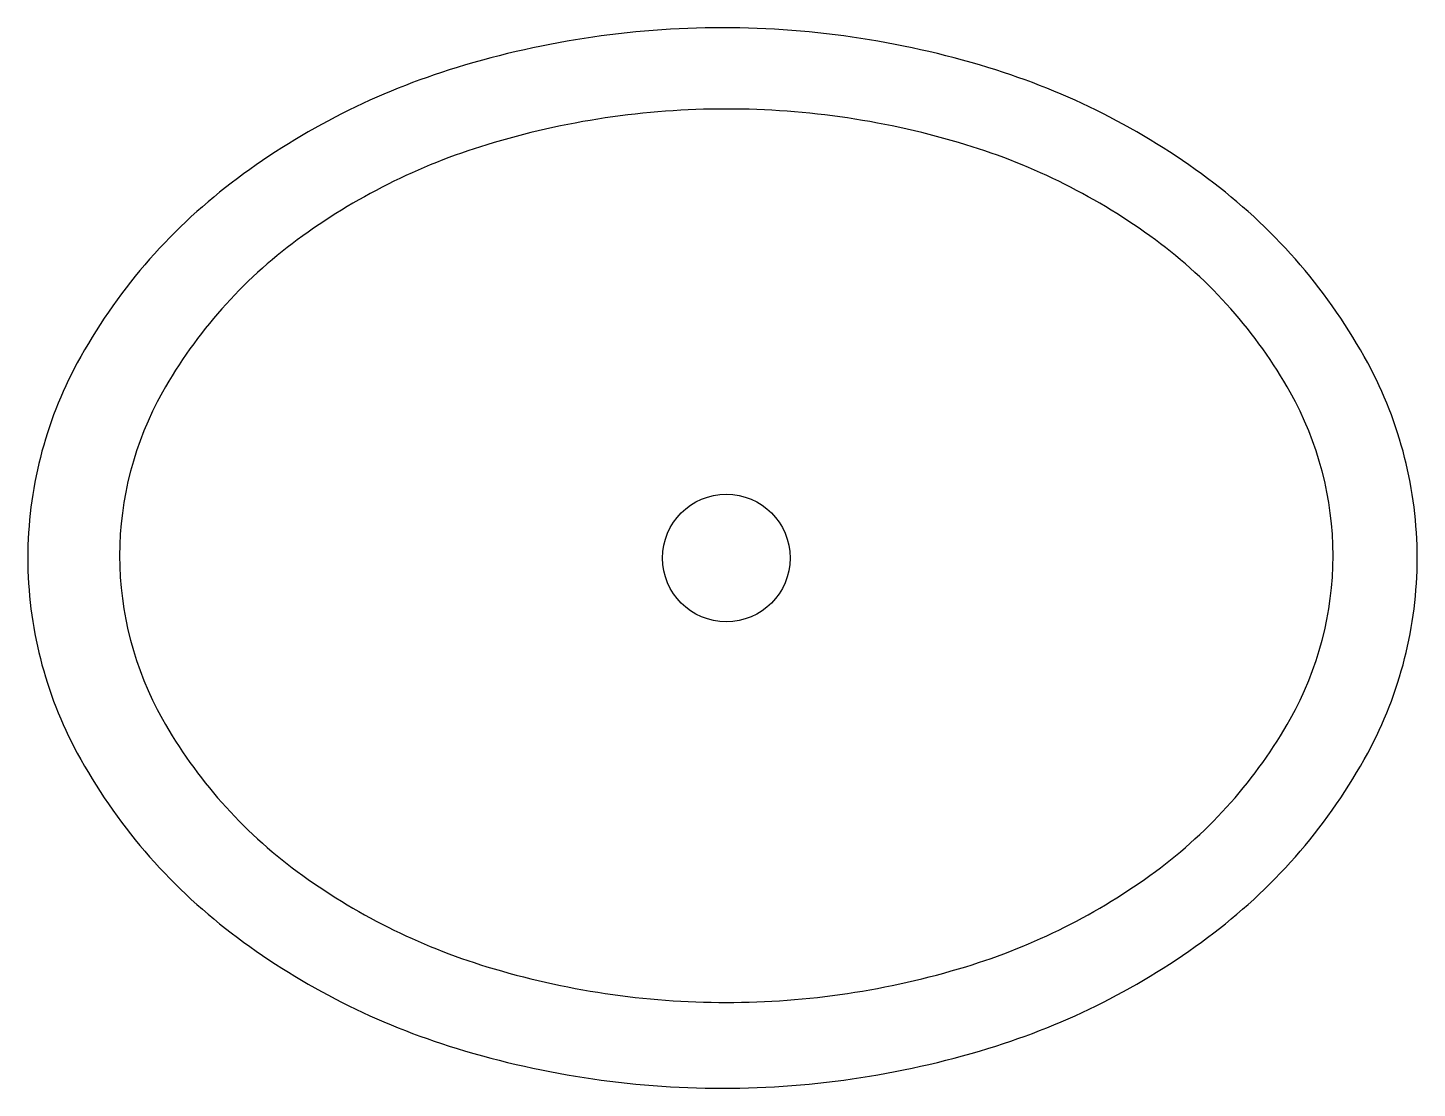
# Model space of a CAD drawing. Extents: x 144.437 to 144.797, y 57.047 to 57.321.
import ezdxf

# ---------------------------------------------------------------- set-up
doc = ezdxf.new("R2010")
doc.units = 0
doc.layers.get('0').update_dxf_attribs({"linetype": 'CONTINUOUS'})

msp = doc.modelspace()

# ---------------------------------------------------------------- linework, layer by layer
at = {"color": 0}
msp.add_circle((144.6181437111833, 57.18415620624022), 0.0165113900835724, dxfattribs=at)
for centre, radius, start, end in [((144.6171524578481, 57.08648131772291), 0.2348644933462627, 90, 107.5399940792489), ((144.6171524578481, 57.08648131772291), 0.2348644933462627, 72.46000592075114, 90), ((144.6020050523476, 57.13440607808011), 0.1846029121067841, 107.539994079251, 127.3455052162738), ((144.6322998633487, 57.1344060780801), 0.1846029121067897, 52.65449478372648, 72.46000592074887), ((144.6181437111833, 57.08773649256669), 0.2125946045527464, 90, 106.9567268626586), ((144.6181437111833, 57.08773649256668), 0.2125946045527567, 73.0432731373416, 90), ((144.6036153758729, 57.13538521738498), 0.1627802140245208, 106.9567268626607, 126.3570011835113), ((144.6326720464936, 57.13538521738497), 0.1627802140245254, 53.64299881648906, 73.04327313733931), ((144.5787967485095, 57.16482118968019), 0.1463445224297117, 127.3455052162714, 151.5052037999888), ((144.6555081671867, 57.1648211896802), 0.146344522429709, 28.49479620000977, 52.65449478372613), ((144.5813806390941, 57.16559111423248), 0.1252731517030777, 126.3570011835109, 150.6331396340699), ((144.6549067832724, 57.16559111423248), 0.1252731517030752, 29.36686036592752, 53.64299881648808), ((144.5431783637555, 57.18415620624022), 0.1058166036839408, 151.5052037999897, 180), ((144.6911265519407, 57.18415620624022), 0.1058166036839402, 0, 28.49479620001025), ((144.5473313607419, 57.18475095824131), 0.0862033042661051, 150.633139634068, 179.9999999999984), ((144.6889560616246, 57.18475095824131), 0.086203304266105, 1.6643e-12, 29.366860365932), ((144.5473313607419, 57.18475095824132), 0.086203304266105, 180.0000000000016, 209.366860365932), ((144.6889560616246, 57.18475095824132), 0.0862033042661051, 330.633139634068, 359.9999999999983), ((144.5431783637555, 57.18415620624022), 0.105816603683935, 180, 208.4947962000103), ((144.6911265519407, 57.18415620624022), 0.105816603683935, 331.5052037999897, 0), ((144.5813806390941, 57.20391080225016), 0.1252731517030745, 209.366860365932, 233.6429988164915), ((144.6549067832724, 57.20391080225015), 0.1252731517030683, 306.3570011835109, 330.6331396340699), ((144.5787967485095, 57.20349122280026), 0.1463445224297149, 208.4947962000097, 232.6544947837265), ((144.6555081671867, 57.20349122280026), 0.1463445224297123, 307.3455052162763, 331.5052037999923), ((144.6036153758729, 57.23411669909766), 0.1627802140245233, 233.6429988164887, 253.0432731373393), ((144.6326720464936, 57.23411669909768), 0.1627802140245375, 286.9567268626585, 306.3570011835085), ((144.6020050523475, 57.23390633440034), 0.1846029121067771, 232.6544947837286, 252.4600059207511), ((144.6322998633487, 57.23390633440034), 0.1846029121067825, 287.5399940792489, 307.3455052162714), ((144.6181437111833, 57.28176542391595), 0.2125946045527542, 253.0432731373416, 270), ((144.6181437111833, 57.28176542391594), 0.2125946045527464, 270, 286.9567268626585), ((144.6171524578481, 57.28183109475755), 0.234864493346271, 252.4600059207511, 270), ((144.6171524578481, 57.28183109475754), 0.2348644933462653, 270, 287.5399940792489)]:
    msp.add_arc(centre, radius, start, end, dxfattribs=at)

doc.saveas('drawing.dxf')
